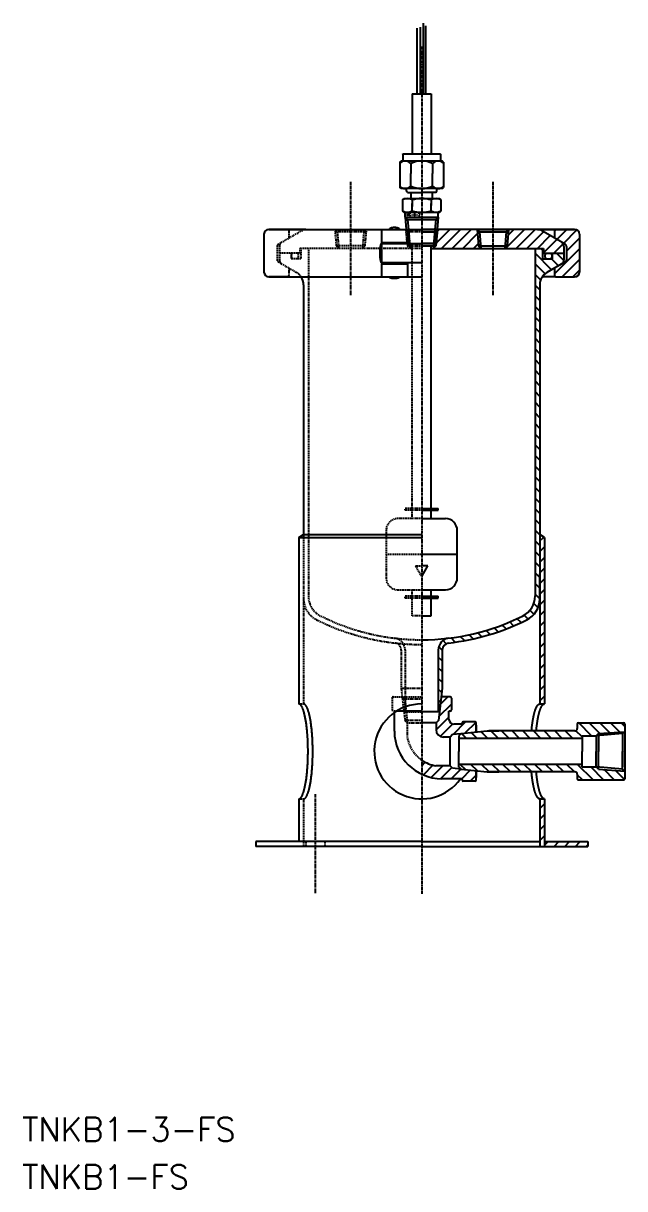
# Model space of a CAD drawing. Extents: x 249 to 507, y 18 to 771.
# Drawn here: x 248.5 to 502.1, y 18.2 to 509.4 of the extents above; entities that cross this region are included whole.
import ezdxf

# ---------------------------------------------------------------- set-up
doc = ezdxf.new("R2010")
doc.units = 0
doc.linetypes.add('CENTER', pattern=[2, 1.25, -0.25, 0.25, -0.25])
doc.linetypes.add('DASHED', pattern=[0.75, 0.5, -0.25])
doc.layers.get('0').update_dxf_attribs({"linetype": 'CONTINUOUS'})
doc.layers.add('CENTER', color=1, linetype='CENTER')
doc.styles.get("Standard").update_dxf_attribs({"font": 'txt.shx', "bigfont": 'bigfont.shx'})

# ---------------------------------------------------------------- blocks, each defined once
blk = doc.blocks.new('*X4')
at = {"color": 0, "linetype": 'CONTINUOUS'}
for p, q in [((484.11, 208.61), (481.48, 211.24)), ((488.16, 209.05), (482.7, 214.52)), ((491.65, 210.06), (487.19, 214.52)), ((495.83, 210.36), (491.68, 214.52)), ((500.02, 210.66), (496.17, 214.52)), ((502.11, 213.07), (500.66, 214.52)), ((435.36, 207.97), (433.29, 210.04)), ((439.85, 207.97), (437.36, 210.46)), ((444.34, 207.97), (441.42, 210.89)), ((448.83, 207.97), (445.63, 211.17)), ((453.32, 207.97), (450.12, 211.17)), ((457.81, 207.97), (454.61, 211.17)), ((462.31, 207.97), (459.11, 211.17)), ((466.8, 207.97), (463.6, 211.17)), ((471.29, 207.97), (468.09, 211.17)), ((475.78, 207.97), (472.58, 211.17)), ((480.27, 207.97), (477.07, 211.17)), ((435.05, 194.81), (432.79, 197.07)), ((440.06, 194.29), (437.28, 197.07)), ((444.97, 193.87), (441.77, 197.07)), ((449.46, 193.87), (446.26, 197.07)), ((453.95, 193.87), (450.75, 197.07)), ((458.44, 193.87), (455.24, 197.07)), ((462.93, 193.87), (459.73, 197.07)), ((467.42, 193.87), (464.22, 197.07)), ((471.91, 193.87), (468.71, 197.07)), ((476.41, 193.87), (473.21, 197.07)), ((480.9, 193.87), (477.7, 197.07)), ((488.74, 190.52), (482.19, 197.07)), ((484.25, 190.52), (482.11, 192.65)), ((493.23, 190.52), (487.76, 195.98)), ((497.72, 190.52), (493.38, 194.85)), ((502.01, 190.72), (498.22, 194.5))]:
    blk.add_line(p, q, dxfattribs=at)
blk = doc.blocks.new('*X5')
at = {"color": 0, "linetype": 'CONTINUOUS'}
for p, q in [((466.3, 291.2), (467.95, 292.84)), ((466.3, 286.71), (468.3, 288.71)), ((466.3, 282.22), (468.3, 284.22)), ((466.3, 277.73), (468.3, 279.73)), ((466.3, 273.24), (468.3, 275.24)), ((466.3, 268.75), (468.3, 270.75)), ((466.3, 264.26), (468.3, 266.26)), ((466.3, 259.77), (468.3, 261.77)), ((466.3, 255.28), (468.3, 257.28)), ((466.3, 250.79), (468.3, 252.79)), ((466.3, 246.29), (468.3, 248.29)), ((466.3, 241.8), (468.3, 243.8)), ((466.3, 237.31), (468.3, 239.31)), ((466.3, 232.82), (468.3, 234.82)), ((466.3, 228.33), (468.3, 230.33)), ((423.73, 217.2), (429, 222.47)), ((424.35, 222.3), (427.66, 225.62)), ((466.3, 223.84), (468.3, 225.84)), ((422.58, 211.55), (428, 216.98)), ((424.43, 208.92), (429.66, 214.15)), ((429.72, 209.71), (435.12, 215.12)), ((434.79, 210.29), (439.41, 214.91)), ((416.5, 196.49), (418.06, 198.06)), ((417.2, 192.7), (421.3, 196.8)), ((420.59, 191.61), (425.53, 196.54)), ((424.6, 191.12), (429.26, 195.78)), ((429.08, 191.12), (433.09, 195.13)), ((433.5, 191.04), (437.15, 194.69)), ((437.06, 190.12), (439.5, 192.55))]:
    blk.add_line(p, q, dxfattribs=at)
blk = doc.blocks.new('*X6')
at = {"color": 0, "linetype": 'CONTINUOUS'}
for p, q in [((468.3, 162.95), (469.87, 164.52)), ((472.36, 162.52), (474.36, 164.52)), ((476.85, 162.52), (478.85, 164.52)), ((481.34, 162.52), (483.34, 164.52)), ((485.83, 162.52), (486.5, 163.19))]:
    blk.add_line(p, q, dxfattribs=at)
blk = doc.blocks.new('*X7')
at = {"color": 0, "linetype": 'CONTINUOUS'}
for p, q in [((466.3, 178.45), (468.3, 180.45)), ((466.3, 173.96), (468.3, 175.96)), ((466.3, 169.47), (468.3, 171.47)), ((466.3, 164.98), (468.3, 166.98))]:
    blk.add_line(p, q, dxfattribs=at)
blk = doc.blocks.new('*X8')
at = {"color": 0, "linetype": 'CONTINUOUS'}
for p, q in [((467.5, 413.81), (466.79, 414.52)), ((471.3, 405.52), (464.3, 412.52)), ((468.51, 403.82), (464.3, 408.03)), ((474.15, 407.16), (471.19, 410.12)), ((476.47, 409.33), (473.28, 412.52)), ((466.65, 401.19), (464.3, 403.54)), ((466.3, 397.05), (464.3, 399.05)), ((466.3, 392.56), (464.3, 394.56)), ((466.3, 388.07), (464.3, 390.07)), ((466.3, 383.58), (464.3, 385.58)), ((466.3, 379.09), (464.3, 381.09)), ((466.3, 374.6), (464.3, 376.6)), ((466.3, 370.11), (464.3, 372.11)), ((466.3, 365.62), (464.3, 367.62)), ((466.3, 361.13), (464.3, 363.13)), ((466.3, 356.63), (464.3, 358.63)), ((466.3, 352.14), (464.3, 354.14)), ((466.3, 347.65), (464.3, 349.65)), ((466.3, 343.16), (464.3, 345.16)), ((466.3, 338.67), (464.3, 340.67)), ((466.3, 334.18), (464.3, 336.18)), ((466.3, 329.69), (464.3, 331.69)), ((466.3, 325.2), (464.3, 327.2)), ((466.3, 320.71), (464.3, 322.71)), ((466.3, 316.22), (464.3, 318.22)), ((466.3, 311.73), (464.3, 313.73)), ((466.3, 307.24), (464.3, 309.24)), ((466.3, 302.75), (464.3, 304.75)), ((466.3, 298.26), (464.3, 300.26)), ((466.3, 293.77), (464.3, 295.77)), ((466.3, 289.28), (464.3, 291.28)), ((466.3, 284.79), (464.3, 286.79)), ((466.3, 280.3), (464.3, 282.3)), ((466.3, 275.81), (464.3, 277.81)), ((466.3, 271.32), (464.3, 273.32)), ((466.3, 266.83), (464.3, 268.83)), ((463.85, 260.3), (462.14, 262.01)), ((465.57, 263.08), (463.76, 264.88)), ((452.07, 254.12), (450.42, 255.78)), ((455.27, 255.41), (453.62, 257.06)), ((458.38, 256.79), (456.74, 258.44)), ((461.39, 258.27), (459.74, 259.93)), ((434.54, 249.2), (432.79, 250.96)), ((438.27, 249.97), (436.55, 251.68)), ((441.88, 250.85), (440.18, 252.54)), ((445.38, 251.84), (443.7, 253.51)), ((448.77, 252.93), (447.11, 254.59)), ((425.15, 245.12), (423.68, 246.59)), ((426.84, 247.92), (425.49, 249.27)), ((430.68, 248.57), (428.89, 250.36)), ((425.15, 240.63), (423.5, 242.28)), ((425.15, 236.14), (423.5, 237.79)), ((425.15, 231.65), (423.5, 233.3)), ((424.94, 227.37), (423.5, 228.81)), ((424.48, 223.34), (423.5, 224.32)), ((424.02, 219.31), (423.5, 219.83))]:
    blk.add_line(p, q, dxfattribs=at)
blk = doc.blocks.new('*X9')
at = {"color": 0, "linetype": 'CONTINUOUS'}
for p, q in [((422.61, 416.76), (428.37, 422.52)), ((423.05, 421.68), (423.88, 422.52)), ((424.86, 414.52), (432.86, 422.52)), ((429.35, 414.52), (437.35, 422.52)), ((451.8, 414.52), (459.8, 422.52)), ((452.91, 420.12), (455.31, 422.52)), ((456.29, 414.52), (464.29, 422.52)), ((472.5, 421.74), (473.27, 422.52)), ((473.5, 418.25), (477.76, 422.52)), ((433.84, 414.52), (440.04, 420.71)), ((460.78, 414.52), (467.8, 421.54)), ((465.27, 414.52), (470.65, 419.89)), ((467.85, 412.6), (473.5, 418.25)), ((476.34, 416.61), (481.99, 422.25)), ((477.5, 413.27), (483, 418.77)), ((438.33, 414.52), (440.41, 416.59)), ((472.25, 412.52), (476.18, 416.44)), ((472.5, 403.78), (483, 414.28)), ((475.72, 402.52), (483, 409.79)), ((480.21, 402.52), (483, 405.3))]:
    blk.add_line(p, q, dxfattribs=at)
blk = doc.blocks.new('*U10')
at = {"color": 7, "linetype": 'CONTINUOUS'}
blk.add_text('MC-8-2', height=1, dxfattribs=at).set_placement((410.08, 428.27))

msp = doc.modelspace()

# ---------------------------------------------------------------- linework, layer by layer
at = {"color": 7, "linetype": 'CONTINUOUS'}
for p, q in [((414.56, 479.64), (414.56, 507.28)), ((416.01, 479.64), (416.01, 507.69)), ((417.25, 479.64), (417.25, 509.35)), ((418.29, 479.64), (418.29, 508.32)), ((412.5, 479.64), (420.5, 479.64)), ((412.5, 479.64), (412.5, 454.32)), ((420.5, 479.64), (420.5, 454.32)), ((408.5, 454.22), (408.6, 454.32)), ((408.5, 454.22), (408.5, 451.32)), ((408.6, 454.32), (424.4, 454.32)), ((424.5, 454.22), (424.4, 454.32)), ((424.5, 454.22), (424.5, 451.32)), ((407.26, 450.82), (407.76, 451.32)), ((407.26, 450.82), (407.26, 440.21)), ((425.24, 451.32), (407.76, 451.32)), ((411.88, 450.31), (411.88, 446.07)), ((411.88, 450.31), (411.88, 446.07)), ((421.12, 450.31), (421.12, 446.07)), ((425.74, 450.82), (425.24, 451.32)), ((425.74, 450.82), (425.74, 440.21)), ((411.88, 440.72), (411.88, 446.07)), ((421.12, 440.72), (421.12, 446.07)), ((407.76, 439.71), (407.26, 440.21)), ((425.24, 439.71), (407.76, 439.71)), ((410.07, 438.59), (410.07, 439.71)), ((410.57, 438.09), (410.07, 438.59)), ((410.57, 438.09), (416.5, 438.09)), ((412, 435.52), (412, 438.19)), ((422.43, 438.09), (416.5, 438.09)), ((421, 435.52), (421, 438.19)), ((422.43, 438.09), (422.93, 438.59)), ((422.93, 438.59), (422.93, 439.71)), ((425.24, 439.71), (425.74, 440.21)), ((408.42, 435.02), (408.92, 435.52)), ((408.42, 435.02), (408.42, 430.22)), ((408.92, 435.52), (424.08, 435.52)), ((410.5, 435.52), (422.5, 435.52)), ((412.46, 434.89), (412.46, 432.52)), ((412.46, 434.89), (412.46, 432.21)), ((412.46, 430.34), (412.46, 433.4)), ((420.54, 434.89), (420.54, 432.52)), ((420.54, 434.89), (420.54, 432.52)), ((420.54, 430.34), (420.54, 433.4)), ((424.08, 435.52), (424.58, 435.02)), ((424.58, 435.02), (424.58, 430.22)), ((408.42, 430.22), (408.92, 429.72)), ((408.92, 429.72), (424.08, 429.72)), ((408.92, 429.72), (424.08, 429.72)), ((409.5, 427.72), (409.5, 429.72)), ((409.5, 427.72), (423.5, 427.72)), ((409.5, 427.72), (410.58, 426.72)), ((409.5, 427.72), (409.93, 422.52)), ((410.5, 429.72), (422.5, 429.72)), ((411, 429.72), (422, 429.72)), ((423.5, 427.72), (422.42, 426.72)), ((423.5, 427.72), (423.07, 422.52)), ((423.5, 427.72), (423.5, 429.72)), ((424.08, 429.72), (424.58, 430.22)), ((360, 422.52), (352, 422.52)), ((352, 422.52), (416.5, 422.52)), ((367.7, 422.52), (360, 422.52)), ((399.5, 422.52), (399.5, 417.02)), ((409.93, 422.52), (423.07, 422.52)), ((410.5, 422.52), (410.5, 417.02)), ((410.58, 426.72), (422.42, 426.72)), ((410.58, 426.72), (410.93, 422.52)), ((481, 422.52), (416.5, 422.52)), ((422.07, 422.52), (421.5, 415.52)), ((422.42, 426.72), (422.07, 422.52)), ((423.12, 422.52), (422.13, 421.52)), ((423.12, 422.52), (422.5, 415.52)), ((422.58, 416.52), (423.07, 422.52)), ((453.13, 422.52), (439.84, 422.52)), ((439.88, 422.52), (453.13, 422.52)), ((439.88, 422.52), (440.88, 421.52)), ((439.88, 422.52), (440.5, 415.52)), ((439.91, 422.52), (453.06, 422.52)), ((439.93, 422.52), (453.07, 422.52)), ((453.13, 422.52), (452.13, 421.52)), ((453.13, 422.52), (452.5, 415.52)), ((465.3, 422.52), (473, 422.52)), ((473, 422.52), (481, 422.52)), ((350, 420.52), (350, 404.52)), ((416.5, 421.52), (423.04, 421.52)), ((422.13, 421.52), (421.5, 414.52)), ((439.96, 421.52), (453.04, 421.52)), ((440.88, 421.52), (441.5, 414.52)), ((452.13, 421.52), (451.5, 414.52)), ((477, 416.23), (466.8, 422.11)), ((472.5, 422.02), (472.5, 418.83)), ((483, 420.52), (483, 404.52)), ((399.5, 417.02), (410.5, 417.02)), ((399.5, 416.52), (416.5, 416.52)), ((399.5, 416.52), (399.5, 408.52)), ((402.86, 417.02), (402.86, 416.52)), ((407.14, 417.02), (407.14, 416.52)), ((422.58, 416.52), (416.5, 416.52)), ((416.5, 415.52), (422.5, 415.52)), ((421.5, 415.52), (416.5, 415.52)), ((421.5, 415.52), (416.5, 415.52)), ((420.5, 300.64), (420.5, 415.52)), ((420.5, 414.52), (467.85, 414.52)), ((422.58, 416.52), (421.5, 415.52)), ((422.5, 415.52), (421.5, 414.52)), ((440.5, 415.52), (452.5, 415.52)), ((440.5, 415.52), (441.5, 414.52)), ((452.5, 415.52), (451.5, 414.52)), ((464.3, 414.52), (464.3, 389.52)), ((464.3, 414.52), (464.3, 389.52)), ((467.5, 414.52), (467.5, 410.12)), ((467.85, 414.52), (467.85, 412.52)), ((476.5, 415.36), (476.5, 409.67)), ((477.5, 415.36), (477.5, 409.67)), ((399.5, 408.52), (416.5, 408.52)), ((399.5, 408.02), (410.5, 408.02)), ((399.5, 408.02), (399.5, 402.52)), ((402.86, 408.52), (402.86, 408.02)), ((407.14, 408.52), (407.14, 408.02)), ((410.5, 408.02), (410.5, 402.52)), ((467.5, 412.52), (476.5, 412.52)), ((467.5, 410.12), (471.5, 410.12)), ((477, 408.81), (469.3, 404.36)), ((471.5, 412.52), (471.5, 410.12)), ((472.5, 406.21), (472.5, 403.02)), ((360, 402.52), (352, 402.52)), ((352, 402.52), (416.5, 402.52)), ((360, 402.52), (366.23, 402.52)), ((366.7, 399.16), (366.7, 389.52)), ((366.7, 399.16), (366.7, 389.52)), ((466.3, 399.16), (466.3, 389.52)), ((466.3, 399.16), (466.3, 389.52)), ((473, 402.52), (467.33, 402.52)), ((473, 402.52), (481, 402.52)), ((366.7, 389.52), (366.7, 293.81)), ((464.3, 389.52), (464.3, 267.95)), ((466.3, 389.52), (466.3, 266.72)), ((416.5, 304.94), (423.5, 304.94)), ((423.5, 304.14), (423.5, 304.94)), ((416.5, 304.14), (423.5, 304.14)), ((416.5, 300.64), (426.5, 300.64)), ((431.5, 275.64), (431.5, 295.64)), ((364.7, 292.62), (366.7, 293.91)), ((364.7, 292.62), (416.5, 292.62)), ((364.7, 292.62), (364.7, 222.62)), ((366.7, 293.91), (416.5, 293.91)), ((468.3, 292.62), (466.3, 293.91)), ((468.3, 292.62), (468.3, 222.62)), ((416.5, 285.64), (431.5, 285.64)), ((464.3, 285.21), (464.3, 268.05)), ((466.3, 285.21), (466.3, 266.82)), ((416.5, 276.27), (419.1, 280.77)), ((419.1, 280.77), (416.5, 280.77)), ((464.3, 275.05), (464.3, 268.05)), ((466.3, 266.82), (466.3, 277.33)), ((466.3, 266.82), (466.3, 277.33)), ((466.3, 266.82), (466.3, 277.33)), ((416.5, 270.64), (426.5, 270.64)), ((420.5, 259.64), (420.5, 270.64)), ((416.5, 267.94), (423.5, 267.94)), ((416.5, 267.14), (423.5, 267.14)), ((423.5, 267.14), (423.5, 267.94)), ((466.3, 266.82), (466.3, 222.62)), ((416.5, 259.64), (420.5, 259.64)), ((423.5, 245.28), (423.5, 219.17)), ((425.15, 245.22), (425.15, 229.17)), ((425.15, 229.17), (424, 219.17)), ((428.5, 225.52), (424.73, 225.52)), ((429, 225.02), (429, 220.02)), ((466.3, 222.52), (468.3, 222.52)), ((405, 211.02), (405, 218.88)), ((416.5, 219.52), (405.97, 219.52)), ((424, 219.17), (416.5, 219.17)), ((423.94, 219.17), (423.57, 215.52)), ((428, 216.02), (428, 219.52)), ((428.5, 219.52), (428, 219.52)), ((422.57, 214.52), (416.5, 214.52)), ((423.57, 215.52), (422.57, 214.52)), ((422.57, 214.52), (422.57, 211.59)), ((433.5, 214.02), (430, 214.02)), ((433.5, 214.02), (433.5, 214.52)), ((439, 215.02), (434, 215.02)), ((439.5, 210.69), (439.5, 214.52)), ((439.5, 213.52), (439.5, 210.69)), ((482.11, 214.02), (482.11, 212.17)), ((482.61, 214.52), (501.61, 214.52)), ((502.11, 214.02), (502.11, 191.02)), ((428.5, 208.59), (425.57, 208.59)), ((429.5, 209.59), (428.5, 208.59)), ((428.5, 196.44), (428.5, 208.59)), ((433.02, 209.94), (429.5, 209.59)), ((433.1, 210.02), (432.11, 209.05)), ((432.11, 209.05), (432.11, 202.52)), ((449.05, 207.97), (432.11, 207.97)), ((433.1, 210.02), (444.11, 211.17)), ((444.11, 211.17), (449.05, 211.17)), ((481.11, 211.17), (444.82, 211.17)), ((484.11, 207.97), (444.82, 207.97)), ((484.11, 209.05), (490.11, 209.05)), ((484.11, 209.05), (484.11, 202.52)), ((501.23, 210.02), (490.11, 209.05)), ((491.1, 210.02), (490.11, 209.05)), ((490.11, 209.05), (490.11, 202.52)), ((491.1, 210.02), (502.11, 210.82)), ((491.1, 210.02), (491.1, 202.52)), ((502.11, 210.82), (501.23, 210.02)), ((501.23, 210.02), (501.23, 202.52)), ((432.11, 195.98), (432.11, 202.52)), ((484.11, 195.98), (484.11, 202.52)), ((490.11, 195.98), (490.11, 202.52)), ((491.1, 195.02), (491.1, 202.52)), ((501.23, 195.02), (501.23, 202.52)), ((502.11, 195.98), (502.11, 202.52)), ((428.5, 196.44), (422.5, 196.44)), ((429.5, 195.44), (428.5, 196.44)), ((449.05, 197.07), (432.11, 197.07)), ((484.11, 197.07), (444.82, 197.07)), ((433.02, 195.09), (429.5, 195.44)), ((433.1, 195.02), (432.11, 195.98)), ((433.1, 195.02), (444.11, 193.87)), ((439.5, 194.35), (439.5, 191.52)), ((439.5, 190.52), (439.5, 194.35)), ((444.11, 193.87), (449.05, 193.87)), ((481.11, 193.87), (444.82, 193.87)), ((482.11, 192.87), (482.11, 191.02)), ((484.11, 195.98), (490.11, 195.98)), ((501.23, 195.02), (490.11, 195.98)), ((491.1, 195.02), (490.11, 195.98)), ((491.1, 195.02), (502.11, 194.22)), ((502.11, 194.22), (501.23, 195.02)), ((433.5, 191.02), (425, 191.02)), ((433.5, 190.52), (433.5, 191.02)), ((439, 190.02), (434, 190.02)), ((482.61, 190.52), (501.61, 190.52)), ((364.7, 182.52), (364.7, 164.52)), ((466.3, 182.52), (466.3, 162.52)), ((466.3, 182.52), (468.3, 182.52)), ((468.3, 182.52), (468.3, 162.52)), ((346.5, 164.52), (346.5, 162.52)), ((416.5, 164.52), (346.5, 164.52)), ((416.5, 162.52), (346.5, 162.52)), ((416.5, 164.52), (466.3, 164.52)), ((416.5, 162.52), (486.5, 162.52)), ((468.3, 164.52), (486.5, 164.52)), ((486.5, 164.52), (486.5, 162.52))]:
    msp.add_line(p, q, dxfattribs=at)
at = {"color": 3, "linetype": 'DASHED'}
for p, q in [((379.88, 422.52), (380.88, 421.52)), ((379.88, 422.52), (380.5, 415.52)), ((393.13, 422.52), (392.13, 421.52)), ((393.13, 422.52), (392.5, 415.52)), ((409.88, 422.52), (410.88, 421.52)), ((409.88, 422.52), (410.5, 415.52)), ((410.42, 416.52), (409.93, 422.52)), ((410.93, 422.52), (411.5, 415.52)), ((356, 416.23), (366.2, 422.11)), ((360.5, 422.02), (360.5, 418.83)), ((393.04, 421.52), (379.96, 421.52)), ((380.88, 421.52), (381.5, 414.52)), ((392.13, 421.52), (391.5, 414.52)), ((416.5, 421.52), (409.96, 421.52)), ((410.88, 421.52), (411.5, 414.52)), ((355.5, 415.36), (355.5, 409.67)), ((356.5, 415.36), (356.5, 409.67)), ((365.15, 414.52), (365.15, 412.52)), ((416.5, 414.52), (365.15, 414.52)), ((365.5, 414.52), (365.5, 410.12)), ((368.7, 414.52), (368.7, 267.95)), ((392.5, 415.52), (380.5, 415.52)), ((380.5, 415.52), (381.5, 414.52)), ((392.5, 415.52), (391.5, 414.52)), ((410.42, 416.52), (411.5, 415.52)), ((410.42, 416.52), (416.5, 416.52)), ((416.5, 415.52), (410.5, 415.52)), ((410.5, 415.52), (411.5, 414.52)), ((411.5, 415.52), (416.5, 415.52)), ((411.5, 415.52), (416.5, 415.52)), ((412.5, 300.64), (412.5, 415.52)), ((356, 408.81), (363.7, 404.36)), ((365.5, 412.52), (356.5, 412.52)), ((361.5, 412.52), (361.5, 410.12)), ((365.5, 410.12), (361.5, 410.12)), ((360.5, 406.21), (360.5, 403.02)), ((409.5, 304.14), (409.5, 304.94)), ((416.5, 304.94), (409.5, 304.94)), ((416.5, 300.64), (406.5, 300.64)), ((416.5, 304.14), (409.5, 304.14)), ((401.5, 295.64), (401.5, 275.64)), ((366.7, 293.91), (366.7, 222.62)), ((401.5, 285.64), (416.5, 285.64)), ((413.9, 280.77), (416.5, 280.77)), ((413.9, 280.77), (416.5, 276.27)), ((406.5, 270.64), (416.5, 270.64)), ((412.5, 259.64), (412.5, 270.64)), ((416.5, 267.94), (409.5, 267.94)), ((409.5, 267.14), (409.5, 267.94)), ((416.5, 267.14), (409.5, 267.14)), ((416.5, 259.64), (412.5, 259.64)), ((407.85, 245.22), (407.85, 229.17)), ((409.5, 245.28), (409.5, 225.52)), ((407.85, 229.17), (408.27, 225.52)), ((407.85, 229.17), (416.5, 229.17)), ((364.7, 222.52), (366.7, 222.52)), ((404, 225.02), (404, 220.02)), ((404.5, 225.52), (416.5, 225.52)), ((408.27, 225.52), (409, 219.17)), ((408.43, 225.52), (409.43, 215.52)), ((408.43, 225.52), (409.43, 224.52)), ((409.43, 224.52), (410.43, 214.52)), ((416.5, 224.52), (409.43, 224.52)), ((409.5, 225.52), (409.5, 219.17)), ((405.97, 219.52), (404.5, 219.52)), ((405, 218.88), (405, 219.52)), ((409, 219.17), (416.5, 219.17)), ((416.5, 215.52), (409.43, 215.52)), ((409.43, 215.52), (410.43, 214.52)), ((410.43, 214.52), (416.5, 214.52)), ((410.43, 214.52), (410.43, 208.52)), ((364.7, 182.52), (366.7, 182.52)), ((366.7, 182.52), (366.7, 162.52)), ((367.6, 164.52), (367.6, 162.52)), ((375.6, 164.52), (375.6, 162.52))]:
    msp.add_line(p, q, dxfattribs=at)
at = {"color": 7, "linetype": 'CONTINUOUS'}
for points in [[(407.14, 422.52, 0), (407.14, 422.54, 0), (407.14, 422.55, 0), (407.13, 422.57, 0), (407.13, 422.59, 0), (407.12, 422.61, 0), (407.12, 422.63, 0), (407.11, 422.64, 0), (407.1, 422.66, 0), (407.09, 422.68, 0), (407.07, 422.7, 0), (407.06, 422.72, 0), (407.05, 422.73, 0), (407.03, 422.75, 0), (407.01, 422.77, 0), (407, 422.79, 0), (406.98, 422.8, 0), (406.95, 422.82, 0), (406.93, 422.84, 0), (406.91, 422.85, 0), (406.89, 422.87, 0), (406.86, 422.88, 0), (406.83, 422.9, 0), (406.81, 422.92, 0), (406.78, 422.93, 0), (406.75, 422.95, 0), (406.72, 422.96, 0), (406.69, 422.98, 0), (406.65, 422.99, 0), (406.62, 423, 0), (406.58, 423.02, 0), (406.55, 423.03, 0), (406.51, 423.05, 0), (406.48, 423.06, 0), (406.44, 423.07, 0), (406.4, 423.08, 0), (406.36, 423.09, 0), (406.32, 423.11, 0), (406.27, 423.12, 0), (406.23, 423.13, 0), (406.19, 423.14, 0), (406.14, 423.15, 0), (406.1, 423.16, 0), (406.06, 423.17, 0), (406.01, 423.17, 0), (405.96, 423.18, 0), (405.92, 423.19, 0), (405.87, 423.2, 0), (405.82, 423.21, 0), (405.77, 423.21, 0), (405.72, 423.22, 0), (405.67, 423.23, 0), (405.62, 423.23, 0), (405.57, 423.24, 0), (405.52, 423.24, 0), (405.47, 423.25, 0), (405.42, 423.25, 0), (405.37, 423.25, 0), (405.31, 423.25, 0), (405.26, 423.26, 0), (405.21, 423.26, 0), (405.16, 423.26, 0), (405.11, 423.26, 0), (405.05, 423.26, 0), (405, 423.26, 0), (404.95, 423.26, 0), (404.9, 423.26, 0), (404.84, 423.26, 0), (404.79, 423.26, 0), (404.74, 423.26, 0), (404.69, 423.25, 0), (404.63, 423.25, 0), (404.58, 423.25, 0), (404.53, 423.25, 0), (404.48, 423.24, 0), (404.43, 423.24, 0), (404.38, 423.23, 0), (404.33, 423.23, 0), (404.28, 423.22, 0), (404.23, 423.21, 0), (404.18, 423.21, 0), (404.13, 423.2, 0), (404.09, 423.19, 0), (404.04, 423.18, 0), (403.99, 423.17, 0), (403.95, 423.17, 0), (403.9, 423.16, 0), (403.86, 423.15, 0), (403.81, 423.14, 0), (403.77, 423.13, 0), (403.73, 423.12, 0), (403.69, 423.11, 0), (403.64, 423.09, 0), (403.61, 423.08, 0), (403.56, 423.07, 0), (403.53, 423.06, 0), (403.49, 423.05, 0), (403.45, 423.03, 0), (403.42, 423.02, 0), (403.38, 423, 0), (403.35, 422.99, 0), (403.32, 422.98, 0), (403.28, 422.96, 0), (403.25, 422.95, 0), (403.22, 422.93, 0), (403.19, 422.92, 0), (403.17, 422.9, 0), (403.14, 422.88, 0), (403.12, 422.87, 0), (403.09, 422.85, 0), (403.07, 422.84, 0), (403.05, 422.82, 0), (403.03, 422.8, 0), (403.01, 422.79, 0), (402.99, 422.77, 0), (402.97, 422.75, 0), (402.95, 422.73, 0), (402.94, 422.72, 0), (402.93, 422.7, 0), (402.92, 422.68, 0), (402.9, 422.66, 0), (402.89, 422.64, 0), (402.89, 422.63, 0), (402.88, 422.61, 0), (402.87, 422.59, 0), (402.87, 422.57, 0), (402.87, 422.55, 0), (402.86, 422.54, 0), (402.86, 422.52, 0)], [(399.5, 416.52, 0), (399.48, 416.51, 0), (399.47, 416.51, 0), (399.45, 416.51, 0), (399.43, 416.5, 0), (399.42, 416.49, 0), (399.4, 416.47, 0), (399.38, 416.46, 0), (399.36, 416.44, 0), (399.35, 416.42, 0), (399.33, 416.4, 0), (399.31, 416.37, 0), (399.3, 416.34, 0), (399.28, 416.31, 0), (399.26, 416.28, 0), (399.25, 416.25, 0), (399.23, 416.21, 0), (399.22, 416.17, 0), (399.2, 416.13, 0), (399.19, 416.09, 0), (399.17, 416.04, 0), (399.16, 416, 0), (399.14, 415.95, 0), (399.13, 415.9, 0), (399.11, 415.84, 0), (399.1, 415.79, 0), (399.08, 415.73, 0), (399.07, 415.67, 0), (399.06, 415.61, 0), (399.04, 415.55, 0), (399.03, 415.48, 0), (399.02, 415.41, 0), (399, 415.35, 0), (398.99, 415.27, 0), (398.98, 415.2, 0), (398.97, 415.13, 0), (398.96, 415.05, 0), (398.95, 414.98, 0), (398.94, 414.9, 0), (398.93, 414.82, 0), (398.92, 414.74, 0), (398.91, 414.66, 0), (398.9, 414.57, 0), (398.89, 414.49, 0), (398.88, 414.4, 0), (398.88, 414.31, 0), (398.87, 414.23, 0), (398.86, 414.14, 0), (398.85, 414.05, 0), (398.85, 413.96, 0), (398.84, 413.86, 0), (398.84, 413.77, 0), (398.83, 413.68, 0), (398.83, 413.58, 0), (398.82, 413.49, 0), (398.82, 413.39, 0), (398.81, 413.3, 0), (398.81, 413.2, 0), (398.81, 413.1, 0), (398.81, 413.01, 0), (398.8, 412.91, 0), (398.8, 412.81, 0), (398.8, 412.71, 0), (398.8, 412.61, 0), (398.8, 412.52, 0), (398.8, 412.42, 0), (398.8, 412.32, 0), (398.8, 412.22, 0), (398.8, 412.12, 0), (398.81, 412.03, 0), (398.81, 411.93, 0), (398.81, 411.83, 0), (398.81, 411.74, 0), (398.82, 411.64, 0), (398.82, 411.55, 0), (398.83, 411.45, 0), (398.83, 411.36, 0), (398.84, 411.26, 0), (398.84, 411.17, 0), (398.85, 411.08, 0), (398.85, 410.99, 0), (398.86, 410.9, 0), (398.87, 410.81, 0), (398.88, 410.72, 0), (398.88, 410.63, 0), (398.89, 410.55, 0), (398.9, 410.46, 0), (398.91, 410.38, 0), (398.92, 410.29, 0), (398.93, 410.21, 0), (398.94, 410.13, 0), (398.95, 410.06, 0), (398.96, 409.98, 0), (398.97, 409.9, 0), (398.98, 409.83, 0), (398.99, 409.76, 0), (399, 409.69, 0), (399.02, 409.62, 0), (399.03, 409.55, 0), (399.04, 409.49, 0), (399.06, 409.42, 0), (399.07, 409.36, 0), (399.08, 409.3, 0), (399.1, 409.25, 0), (399.11, 409.19, 0), (399.13, 409.14, 0), (399.14, 409.09, 0), (399.16, 409.04, 0), (399.17, 408.99, 0), (399.19, 408.94, 0), (399.2, 408.9, 0), (399.22, 408.86, 0), (399.23, 408.82, 0), (399.25, 408.79, 0), (399.26, 408.75, 0), (399.28, 408.72, 0), (399.3, 408.69, 0), (399.31, 408.66, 0), (399.33, 408.64, 0), (399.35, 408.61, 0), (399.36, 408.59, 0), (399.38, 408.57, 0), (399.4, 408.56, 0), (399.42, 408.55, 0), (399.43, 408.54, 0), (399.45, 408.53, 0), (399.47, 408.52, 0), (399.48, 408.52, 0), (399.5, 408.52, 0)], [(407.14, 402.52, 0), (407.14, 402.5, 0), (407.14, 402.48, 0), (407.13, 402.46, 0), (407.13, 402.44, 0), (407.12, 402.43, 0), (407.12, 402.41, 0), (407.11, 402.39, 0), (407.1, 402.37, 0), (407.09, 402.35, 0), (407.07, 402.33, 0), (407.06, 402.32, 0), (407.05, 402.3, 0), (407.03, 402.28, 0), (407.01, 402.26, 0), (407, 402.25, 0), (406.98, 402.23, 0), (406.95, 402.21, 0), (406.93, 402.2, 0), (406.91, 402.18, 0), (406.89, 402.16, 0), (406.86, 402.15, 0), (406.83, 402.13, 0), (406.81, 402.12, 0), (406.78, 402.1, 0), (406.75, 402.09, 0), (406.72, 402.07, 0), (406.69, 402.06, 0), (406.65, 402.04, 0), (406.62, 402.03, 0), (406.58, 402.01, 0), (406.55, 402, 0), (406.51, 401.99, 0), (406.48, 401.98, 0), (406.44, 401.96, 0), (406.4, 401.95, 0), (406.36, 401.94, 0), (406.32, 401.93, 0), (406.27, 401.92, 0), (406.23, 401.91, 0), (406.19, 401.9, 0), (406.14, 401.89, 0), (406.1, 401.88, 0), (406.06, 401.87, 0), (406.01, 401.86, 0), (405.96, 401.85, 0), (405.92, 401.84, 0), (405.87, 401.83, 0), (405.82, 401.83, 0), (405.77, 401.82, 0), (405.72, 401.81, 0), (405.67, 401.81, 0), (405.62, 401.8, 0), (405.57, 401.8, 0), (405.52, 401.79, 0), (405.47, 401.79, 0), (405.42, 401.78, 0), (405.37, 401.78, 0), (405.31, 401.78, 0), (405.26, 401.77, 0), (405.21, 401.77, 0), (405.16, 401.77, 0), (405.11, 401.77, 0), (405.05, 401.77, 0), (405, 401.77, 0), (404.95, 401.77, 0), (404.9, 401.77, 0), (404.84, 401.77, 0), (404.79, 401.77, 0), (404.74, 401.77, 0), (404.69, 401.78, 0), (404.63, 401.78, 0), (404.58, 401.78, 0), (404.53, 401.79, 0), (404.48, 401.79, 0), (404.43, 401.8, 0), (404.38, 401.8, 0), (404.33, 401.81, 0), (404.28, 401.81, 0), (404.23, 401.82, 0), (404.18, 401.83, 0), (404.13, 401.83, 0), (404.09, 401.84, 0), (404.04, 401.85, 0), (403.99, 401.86, 0), (403.95, 401.87, 0), (403.9, 401.88, 0), (403.86, 401.89, 0), (403.81, 401.9, 0), (403.77, 401.91, 0), (403.73, 401.92, 0), (403.69, 401.93, 0), (403.64, 401.94, 0), (403.61, 401.95, 0), (403.56, 401.96, 0), (403.53, 401.98, 0), (403.49, 401.99, 0), (403.45, 402, 0), (403.42, 402.01, 0), (403.38, 402.03, 0), (403.35, 402.04, 0), (403.32, 402.06, 0), (403.28, 402.07, 0), (403.25, 402.09, 0), (403.22, 402.1, 0), (403.19, 402.12, 0), (403.17, 402.13, 0), (403.14, 402.15, 0), (403.12, 402.16, 0), (403.09, 402.18, 0), (403.07, 402.2, 0), (403.05, 402.21, 0), (403.03, 402.23, 0), (403.01, 402.25, 0), (402.99, 402.26, 0), (402.97, 402.28, 0), (402.95, 402.3, 0), (402.94, 402.32, 0), (402.93, 402.33, 0), (402.92, 402.35, 0), (402.9, 402.37, 0), (402.89, 402.39, 0), (402.89, 402.41, 0), (402.88, 402.43, 0), (402.87, 402.44, 0), (402.87, 402.46, 0), (402.87, 402.48, 0), (402.86, 402.5, 0), (402.86, 402.52, 0)], [(364.7, 182.52, 0), (364.8, 182.52, 0), (364.89, 182.54, 0), (364.99, 182.57, 0), (365.08, 182.61, 0), (365.17, 182.67, 0), (365.27, 182.73, 0), (365.36, 182.81, 0), (365.45, 182.9, 0), (365.55, 183, 0), (365.64, 183.12, 0), (365.73, 183.24, 0), (365.82, 183.38, 0), (365.91, 183.53, 0), (366, 183.69, 0), (366.09, 183.86, 0), (366.18, 184.04, 0), (366.27, 184.23, 0), (366.35, 184.44, 0), (366.44, 184.65, 0), (366.52, 184.88, 0), (366.6, 185.12, 0), (366.69, 185.36, 0), (366.77, 185.62, 0), (366.85, 185.89, 0), (366.92, 186.16, 0), (367, 186.45, 0), (367.08, 186.75, 0), (367.15, 187.06, 0), (367.22, 187.37, 0), (367.29, 187.7, 0), (367.36, 188.03, 0), (367.43, 188.37, 0), (367.5, 188.73, 0), (367.56, 189.09, 0), (367.62, 189.45, 0), (367.69, 189.83, 0), (367.75, 190.21, 0), (367.8, 190.6, 0), (367.86, 191, 0), (367.91, 191.41, 0), (367.96, 191.82, 0), (368.01, 192.23, 0), (368.06, 192.66, 0), (368.11, 193.09, 0), (368.15, 193.52, 0), (368.19, 193.97, 0), (368.23, 194.41, 0), (368.27, 194.86, 0), (368.3, 195.32, 0), (368.34, 195.78, 0), (368.37, 196.24, 0), (368.4, 196.71, 0), (368.42, 197.18, 0), (368.45, 197.66, 0), (368.47, 198.13, 0), (368.49, 198.62, 0), (368.5, 199.1, 0), (368.52, 199.58, 0), (368.53, 200.07, 0), (368.54, 200.56, 0), (368.55, 201.04, 0), (368.56, 201.53, 0), (368.56, 202.03, 0), (368.56, 202.52, 0), (368.56, 203.01, 0), (368.56, 203.5, 0), (368.55, 203.99, 0), (368.54, 204.48, 0), (368.53, 204.97, 0), (368.52, 205.45, 0), (368.5, 205.94, 0), (368.49, 206.42, 0), (368.47, 206.9, 0), (368.45, 207.38, 0), (368.42, 207.85, 0), (368.4, 208.32, 0), (368.37, 208.79, 0), (368.34, 209.25, 0), (368.3, 209.71, 0), (368.27, 210.17, 0), (368.23, 210.62, 0), (368.19, 211.07, 0), (368.15, 211.51, 0), (368.11, 211.94, 0), (368.06, 212.37, 0), (368.01, 212.8, 0), (367.96, 213.22, 0), (367.91, 213.63, 0), (367.86, 214.03, 0), (367.8, 214.43, 0), (367.75, 214.82, 0), (367.69, 215.2, 0), (367.62, 215.58, 0), (367.56, 215.95, 0), (367.5, 216.31, 0), (367.43, 216.66, 0), (367.36, 217, 0), (367.29, 217.34, 0), (367.22, 217.66, 0), (367.15, 217.98, 0), (367.08, 218.28, 0), (367, 218.58, 0), (366.92, 218.87, 0), (366.85, 219.15, 0), (366.77, 219.41, 0), (366.69, 219.67, 0), (366.6, 219.92, 0), (366.52, 220.16, 0), (366.44, 220.38, 0), (366.35, 220.6, 0), (366.27, 220.8, 0), (366.18, 220.99, 0), (366.09, 221.18, 0), (366, 221.35, 0), (365.91, 221.51, 0), (365.82, 221.66, 0), (365.73, 221.79, 0), (365.64, 221.92, 0), (365.55, 222.03, 0), (365.45, 222.13, 0), (365.36, 222.22, 0), (365.27, 222.3, 0), (365.17, 222.37, 0), (365.08, 222.42, 0), (364.99, 222.46, 0), (364.89, 222.49, 0), (364.8, 222.51, 0), (364.7, 222.52, 0)], [(462.82, 211.17, 0), (462.83, 211.32, 0), (462.85, 211.48, 0), (462.87, 211.64, 0), (462.88, 211.79, 0), (462.9, 211.95, 0), (462.91, 212.1, 0), (462.93, 212.26, 0), (462.94, 212.41, 0), (462.96, 212.56, 0), (462.98, 212.71, 0), (463, 212.87, 0), (463.01, 213.01, 0), (463.03, 213.16, 0), (463.05, 213.31, 0), (463.07, 213.46, 0), (463.09, 213.61, 0), (463.11, 213.75, 0), (463.13, 213.9, 0), (463.14, 214.04, 0), (463.17, 214.18, 0), (463.19, 214.32, 0), (463.2, 214.47, 0), (463.22, 214.61, 0), (463.25, 214.75, 0), (463.27, 214.88, 0), (463.29, 215.02, 0), (463.31, 215.16, 0), (463.33, 215.29, 0), (463.35, 215.43, 0), (463.37, 215.56, 0), (463.4, 215.69, 0), (463.42, 215.83, 0), (463.44, 215.96, 0), (463.46, 216.09, 0), (463.49, 216.22, 0), (463.51, 216.34, 0), (463.54, 216.47, 0), (463.56, 216.59, 0), (463.58, 216.72, 0), (463.61, 216.84, 0), (463.63, 216.96, 0), (463.65, 217.08, 0), (463.68, 217.2, 0), (463.7, 217.32, 0), (463.73, 217.44, 0), (463.76, 217.56, 0), (463.78, 217.67, 0), (463.81, 217.78, 0), (463.83, 217.9, 0), (463.86, 218.01, 0), (463.89, 218.12, 0), (463.91, 218.23, 0), (463.94, 218.34, 0), (463.97, 218.44, 0), (463.99, 218.55, 0), (464.02, 218.65, 0), (464.05, 218.76, 0), (464.07, 218.86, 0), (464.1, 218.96, 0), (464.13, 219.06, 0), (464.16, 219.16, 0), (464.19, 219.25, 0), (464.22, 219.35, 0), (464.24, 219.44, 0), (464.27, 219.54, 0), (464.3, 219.63, 0), (464.33, 219.72, 0), (464.36, 219.81, 0), (464.39, 219.89, 0), (464.42, 219.98, 0), (464.45, 220.06, 0), (464.48, 220.15, 0), (464.51, 220.23, 0), (464.54, 220.31, 0), (464.57, 220.39, 0), (464.6, 220.47, 0), (464.63, 220.55, 0), (464.66, 220.62, 0), (464.69, 220.69, 0), (464.72, 220.77, 0), (464.75, 220.84, 0), (464.78, 220.91, 0), (464.81, 220.98, 0), (464.85, 221.04, 0), (464.88, 221.11, 0), (464.91, 221.17, 0), (464.94, 221.24, 0), (464.97, 221.3, 0), (465, 221.36, 0), (465.04, 221.41, 0), (465.07, 221.47, 0), (465.1, 221.53, 0), (465.13, 221.58, 0), (465.17, 221.63, 0), (465.2, 221.68, 0), (465.23, 221.73, 0), (465.26, 221.78, 0), (465.3, 221.83, 0), (465.33, 221.87, 0), (465.36, 221.92, 0), (465.39, 221.96, 0), (465.43, 222, 0), (465.46, 222.04, 0), (465.49, 222.07, 0), (465.53, 222.11, 0), (465.56, 222.15, 0), (465.59, 222.18, 0), (465.63, 222.21, 0), (465.66, 222.24, 0), (465.69, 222.27, 0), (465.73, 222.29, 0), (465.76, 222.32, 0), (465.79, 222.34, 0), (465.83, 222.37, 0), (465.86, 222.39, 0), (465.89, 222.41, 0), (465.93, 222.42, 0), (465.96, 222.44, 0), (466, 222.45, 0), (466.03, 222.47, 0), (466.06, 222.48, 0), (466.1, 222.49, 0), (466.13, 222.5, 0), (466.17, 222.5, 0), (466.2, 222.51, 0), (466.23, 222.51, 0), (466.27, 222.52, 0), (466.3, 222.52, 0)], [(464.82, 211.17, 0), (464.83, 211.32, 0), (464.85, 211.48, 0), (464.86, 211.64, 0), (464.88, 211.79, 0), (464.9, 211.95, 0), (464.91, 212.1, 0), (464.93, 212.26, 0), (464.94, 212.41, 0), (464.96, 212.56, 0), (464.98, 212.71, 0), (465, 212.87, 0), (465.01, 213.01, 0), (465.03, 213.16, 0), (465.05, 213.31, 0), (465.07, 213.46, 0), (465.09, 213.61, 0), (465.11, 213.75, 0), (465.13, 213.9, 0), (465.14, 214.04, 0), (465.17, 214.18, 0), (465.19, 214.32, 0), (465.2, 214.47, 0), (465.23, 214.61, 0), (465.25, 214.75, 0), (465.27, 214.88, 0), (465.29, 215.02, 0), (465.31, 215.16, 0), (465.33, 215.29, 0), (465.35, 215.43, 0), (465.37, 215.56, 0), (465.4, 215.69, 0), (465.42, 215.83, 0), (465.44, 215.96, 0), (465.46, 216.09, 0), (465.49, 216.22, 0), (465.51, 216.34, 0), (465.54, 216.47, 0), (465.56, 216.59, 0), (465.58, 216.72, 0), (465.61, 216.84, 0), (465.63, 216.96, 0), (465.65, 217.08, 0), (465.68, 217.2, 0), (465.7, 217.32, 0), (465.73, 217.44, 0), (465.76, 217.56, 0), (465.78, 217.67, 0), (465.81, 217.78, 0), (465.83, 217.9, 0), (465.86, 218.01, 0), (465.89, 218.12, 0), (465.91, 218.23, 0), (465.94, 218.34, 0), (465.97, 218.44, 0), (465.99, 218.55, 0), (466.02, 218.65, 0), (466.05, 218.76, 0), (466.07, 218.86, 0), (466.1, 218.96, 0), (466.13, 219.06, 0), (466.16, 219.16, 0), (466.19, 219.25, 0), (466.22, 219.35, 0), (466.24, 219.44, 0), (466.27, 219.54, 0), (466.3, 219.63, 0), (466.33, 219.72, 0), (466.36, 219.81, 0), (466.39, 219.89, 0), (466.42, 219.98, 0), (466.45, 220.06, 0), (466.48, 220.15, 0), (466.51, 220.23, 0), (466.54, 220.31, 0), (466.57, 220.39, 0), (466.6, 220.47, 0), (466.63, 220.55, 0), (466.66, 220.62, 0), (466.69, 220.69, 0), (466.72, 220.77, 0), (466.75, 220.84, 0), (466.78, 220.91, 0), (466.81, 220.98, 0), (466.85, 221.04, 0), (466.88, 221.11, 0), (466.91, 221.17, 0), (466.94, 221.24, 0), (466.97, 221.3, 0), (467, 221.36, 0), (467.04, 221.41, 0), (467.07, 221.47, 0), (467.1, 221.53, 0), (467.13, 221.58, 0), (467.17, 221.63, 0), (467.2, 221.68, 0), (467.23, 221.73, 0), (467.26, 221.78, 0), (467.3, 221.83, 0), (467.33, 221.87, 0), (467.36, 221.92, 0), (467.39, 221.96, 0), (467.43, 222, 0), (467.46, 222.04, 0), (467.49, 222.07, 0), (467.53, 222.11, 0), (467.56, 222.15, 0), (467.59, 222.18, 0), (467.63, 222.21, 0), (467.66, 222.24, 0), (467.69, 222.27, 0), (467.73, 222.29, 0), (467.76, 222.32, 0), (467.79, 222.34, 0), (467.83, 222.37, 0), (467.86, 222.39, 0), (467.89, 222.41, 0), (467.93, 222.42, 0), (467.96, 222.44, 0), (468, 222.45, 0), (468.03, 222.47, 0), (468.06, 222.48, 0), (468.1, 222.49, 0), (468.13, 222.5, 0), (468.17, 222.5, 0), (468.2, 222.51, 0), (468.23, 222.51, 0), (468.27, 222.52, 0), (468.3, 222.52, 0)], [(466.3, 182.52, 0), (466.27, 182.52, 0), (466.23, 182.52, 0), (466.2, 182.52, 0), (466.17, 182.53, 0), (466.13, 182.54, 0), (466.1, 182.54, 0), (466.06, 182.55, 0), (466.03, 182.57, 0), (466, 182.58, 0), (465.96, 182.59, 0), (465.93, 182.61, 0), (465.89, 182.63, 0), (465.86, 182.65, 0), (465.83, 182.67, 0), (465.79, 182.69, 0), (465.76, 182.71, 0), (465.73, 182.74, 0), (465.69, 182.77, 0), (465.66, 182.79, 0), (465.63, 182.82, 0), (465.59, 182.85, 0), (465.56, 182.89, 0), (465.53, 182.92, 0), (465.49, 182.96, 0), (465.46, 183, 0), (465.43, 183.03, 0), (465.39, 183.08, 0), (465.36, 183.12, 0), (465.33, 183.16, 0), (465.3, 183.21, 0), (465.26, 183.25, 0), (465.23, 183.3, 0), (465.2, 183.35, 0), (465.17, 183.4, 0), (465.13, 183.45, 0), (465.1, 183.51, 0), (465.07, 183.56, 0), (465.04, 183.62, 0), (465, 183.68, 0), (464.97, 183.74, 0), (464.94, 183.8, 0), (464.91, 183.86, 0), (464.88, 183.92, 0), (464.85, 183.99, 0), (464.81, 184.06, 0), (464.78, 184.12, 0), (464.75, 184.19, 0), (464.72, 184.27, 0), (464.69, 184.34, 0), (464.66, 184.41, 0), (464.63, 184.49, 0), (464.6, 184.56, 0), (464.57, 184.64, 0), (464.54, 184.72, 0), (464.51, 184.8, 0), (464.48, 184.88, 0), (464.45, 184.97, 0), (464.42, 185.05, 0), (464.39, 185.14, 0), (464.36, 185.23, 0), (464.33, 185.32, 0), (464.3, 185.41, 0), (464.27, 185.5, 0), (464.24, 185.59, 0), (464.22, 185.68, 0), (464.19, 185.78, 0), (464.16, 185.88, 0), (464.13, 185.97, 0), (464.1, 186.07, 0), (464.07, 186.17, 0), (464.05, 186.28, 0), (464.02, 186.38, 0), (463.99, 186.48, 0), (463.97, 186.59, 0), (463.94, 186.7, 0), (463.91, 186.8, 0), (463.89, 186.91, 0), (463.86, 187.02, 0), (463.83, 187.13, 0), (463.81, 187.25, 0), (463.78, 187.36, 0), (463.76, 187.48, 0), (463.73, 187.59, 0), (463.7, 187.71, 0), (463.68, 187.83, 0), (463.65, 187.95, 0), (463.63, 188.07, 0), (463.61, 188.19, 0), (463.58, 188.31, 0), (463.56, 188.44, 0), (463.54, 188.56, 0), (463.51, 188.69, 0), (463.49, 188.82, 0), (463.46, 188.95, 0), (463.44, 189.08, 0), (463.42, 189.21, 0), (463.4, 189.34, 0), (463.37, 189.47, 0), (463.35, 189.6, 0), (463.33, 189.74, 0), (463.31, 189.88, 0), (463.29, 190.01, 0), (463.27, 190.15, 0), (463.25, 190.29, 0), (463.22, 190.43, 0), (463.2, 190.57, 0), (463.19, 190.71, 0), (463.17, 190.85, 0), (463.14, 190.99, 0), (463.13, 191.14, 0), (463.11, 191.28, 0), (463.09, 191.43, 0), (463.07, 191.57, 0), (463.05, 191.72, 0), (463.03, 191.87, 0), (463.01, 192.02, 0), (463, 192.17, 0), (462.98, 192.32, 0), (462.96, 192.47, 0), (462.94, 192.62, 0), (462.93, 192.78, 0), (462.91, 192.93, 0), (462.9, 193.08, 0), (462.88, 193.24, 0), (462.87, 193.4, 0), (462.85, 193.55, 0), (462.83, 193.71, 0), (462.82, 193.87, 0)], [(468.3, 182.52, 0), (468.27, 182.52, 0), (468.23, 182.52, 0), (468.2, 182.52, 0), (468.17, 182.53, 0), (468.13, 182.54, 0), (468.1, 182.54, 0), (468.06, 182.55, 0), (468.03, 182.57, 0), (468, 182.58, 0), (467.96, 182.59, 0), (467.93, 182.61, 0), (467.89, 182.63, 0), (467.86, 182.65, 0), (467.83, 182.67, 0), (467.79, 182.69, 0), (467.76, 182.71, 0), (467.73, 182.74, 0), (467.69, 182.77, 0), (467.66, 182.79, 0), (467.63, 182.82, 0), (467.59, 182.85, 0), (467.56, 182.89, 0), (467.53, 182.92, 0), (467.49, 182.96, 0), (467.46, 183, 0), (467.43, 183.03, 0), (467.39, 183.08, 0), (467.36, 183.12, 0), (467.33, 183.16, 0), (467.3, 183.21, 0), (467.26, 183.25, 0), (467.23, 183.3, 0), (467.2, 183.35, 0), (467.17, 183.4, 0), (467.13, 183.45, 0), (467.1, 183.51, 0), (467.07, 183.56, 0), (467.04, 183.62, 0), (467, 183.68, 0), (466.97, 183.74, 0), (466.94, 183.8, 0), (466.91, 183.86, 0), (466.88, 183.92, 0), (466.85, 183.99, 0), (466.81, 184.06, 0), (466.78, 184.12, 0), (466.75, 184.19, 0), (466.72, 184.27, 0), (466.69, 184.34, 0), (466.66, 184.41, 0), (466.63, 184.49, 0), (466.6, 184.56, 0), (466.57, 184.64, 0), (466.54, 184.72, 0), (466.51, 184.8, 0), (466.48, 184.88, 0), (466.45, 184.97, 0), (466.42, 185.05, 0), (466.39, 185.14, 0), (466.36, 185.23, 0), (466.33, 185.32, 0), (466.3, 185.41, 0), (466.27, 185.5, 0), (466.24, 185.59, 0), (466.22, 185.68, 0), (466.19, 185.78, 0), (466.16, 185.88, 0), (466.13, 185.97, 0), (466.1, 186.07, 0), (466.07, 186.17, 0), (466.05, 186.28, 0), (466.02, 186.38, 0), (465.99, 186.48, 0), (465.97, 186.59, 0), (465.94, 186.7, 0), (465.91, 186.8, 0), (465.89, 186.91, 0), (465.86, 187.02, 0), (465.83, 187.13, 0), (465.81, 187.25, 0), (465.78, 187.36, 0), (465.76, 187.48, 0), (465.73, 187.59, 0), (465.7, 187.71, 0), (465.68, 187.83, 0), (465.65, 187.95, 0), (465.63, 188.07, 0), (465.61, 188.19, 0), (465.58, 188.31, 0), (465.56, 188.44, 0), (465.54, 188.56, 0), (465.51, 188.69, 0), (465.49, 188.82, 0), (465.46, 188.95, 0), (465.44, 189.08, 0), (465.42, 189.21, 0), (465.4, 189.34, 0), (465.37, 189.47, 0), (465.35, 189.6, 0), (465.33, 189.74, 0), (465.31, 189.88, 0), (465.29, 190.01, 0), (465.27, 190.15, 0), (465.25, 190.29, 0), (465.23, 190.43, 0), (465.2, 190.57, 0), (465.19, 190.71, 0), (465.17, 190.85, 0), (465.14, 190.99, 0), (465.13, 191.14, 0), (465.11, 191.28, 0), (465.09, 191.43, 0), (465.07, 191.57, 0), (465.05, 191.72, 0), (465.03, 191.87, 0), (465.01, 192.02, 0), (465, 192.17, 0), (464.98, 192.32, 0), (464.96, 192.47, 0), (464.94, 192.62, 0), (464.93, 192.78, 0), (464.91, 192.93, 0), (464.9, 193.08, 0), (464.88, 193.24, 0), (464.86, 193.4, 0), (464.85, 193.55, 0), (464.83, 193.71, 0), (464.82, 193.87, 0)]]:
    msp.add_polyline3d(points, dxfattribs=at)
at = {"color": 3, "linetype": 'DASHED'}
msp.add_polyline3d([(366.7, 182.52, 0), (366.8, 182.52, 0), (366.89, 182.54, 0), (366.99, 182.57, 0), (367.08, 182.61, 0), (367.17, 182.67, 0), (367.27, 182.73, 0), (367.36, 182.81, 0), (367.45, 182.9, 0), (367.55, 183, 0), (367.64, 183.12, 0), (367.73, 183.24, 0), (367.82, 183.38, 0), (367.91, 183.53, 0), (368, 183.69, 0), (368.09, 183.86, 0), (368.18, 184.04, 0), (368.27, 184.23, 0), (368.35, 184.44, 0), (368.44, 184.65, 0), (368.52, 184.88, 0), (368.6, 185.12, 0), (368.69, 185.36, 0), (368.77, 185.62, 0), (368.85, 185.89, 0), (368.92, 186.16, 0), (369, 186.45, 0), (369.08, 186.75, 0), (369.15, 187.06, 0), (369.22, 187.37, 0), (369.29, 187.7, 0), (369.36, 188.03, 0), (369.43, 188.37, 0), (369.5, 188.73, 0), (369.56, 189.09, 0), (369.62, 189.45, 0), (369.69, 189.83, 0), (369.75, 190.21, 0), (369.8, 190.6, 0), (369.86, 191, 0), (369.91, 191.41, 0), (369.96, 191.82, 0), (370.01, 192.23, 0), (370.06, 192.66, 0), (370.11, 193.09, 0), (370.15, 193.52, 0), (370.19, 193.97, 0), (370.23, 194.41, 0), (370.27, 194.86, 0), (370.3, 195.32, 0), (370.34, 195.78, 0), (370.37, 196.24, 0), (370.4, 196.71, 0), (370.42, 197.18, 0), (370.45, 197.66, 0), (370.47, 198.13, 0), (370.49, 198.62, 0), (370.5, 199.1, 0), (370.52, 199.58, 0), (370.53, 200.07, 0), (370.54, 200.56, 0), (370.55, 201.04, 0), (370.56, 201.53, 0), (370.56, 202.03, 0), (370.56, 202.52, 0), (370.56, 203.01, 0), (370.56, 203.5, 0), (370.55, 203.99, 0), (370.54, 204.48, 0), (370.53, 204.97, 0), (370.52, 205.45, 0), (370.5, 205.94, 0), (370.49, 206.42, 0), (370.47, 206.9, 0), (370.45, 207.38, 0), (370.42, 207.85, 0), (370.4, 208.32, 0), (370.37, 208.79, 0), (370.34, 209.25, 0), (370.3, 209.71, 0), (370.27, 210.17, 0), (370.23, 210.62, 0), (370.19, 211.07, 0), (370.15, 211.51, 0), (370.11, 211.94, 0), (370.06, 212.37, 0), (370.01, 212.8, 0), (369.96, 213.22, 0), (369.91, 213.63, 0), (369.86, 214.03, 0), (369.8, 214.43, 0), (369.75, 214.82, 0), (369.69, 215.2, 0), (369.62, 215.58, 0), (369.56, 215.95, 0), (369.5, 216.31, 0), (369.43, 216.66, 0), (369.36, 217, 0), (369.29, 217.34, 0), (369.22, 217.66, 0), (369.15, 217.98, 0), (369.08, 218.28, 0), (369, 218.58, 0), (368.92, 218.87, 0), (368.85, 219.15, 0), (368.77, 219.41, 0), (368.69, 219.67, 0), (368.6, 219.92, 0), (368.52, 220.16, 0), (368.44, 220.38, 0), (368.35, 220.6, 0), (368.27, 220.8, 0), (368.18, 220.99, 0), (368.09, 221.18, 0), (368, 221.35, 0), (367.91, 221.51, 0), (367.82, 221.66, 0), (367.73, 221.79, 0), (367.64, 221.92, 0), (367.55, 222.03, 0), (367.45, 222.13, 0), (367.36, 222.22, 0), (367.27, 222.3, 0), (367.17, 222.37, 0), (367.08, 222.42, 0), (366.99, 222.46, 0), (366.89, 222.49, 0), (366.8, 222.51, 0), (366.7, 222.52, 0)], dxfattribs=at)
at = {"color": 7, "linetype": 'CONTINUOUS'}
for centre, radius, start, end in [((409.57, 448.17), 3.15, 42.754, 137.246), ((416.5, 440.25), 11.07, 65.3297, 114.6703), ((423.43, 448.17), 3.15, 42.754, 137.246), ((409.57, 442.86), 3.15, 222.754, 317.246), ((416.5, 450.78), 11.07, 245.3297, 294.6703), ((423.43, 442.86), 3.15, 222.754, 317.246), ((410.44, 431.94), 3.58, 55.5829, 124.4171), ((416.5, 422.13), 13.39, 72.4267, 107.5733), ((422.56, 431.94), 3.58, 55.5829, 124.4171), ((410.44, 433.29), 3.58, 235.5829, 304.4171), ((416.5, 443.1), 13.39, 252.4267, 287.5733), ((422.56, 433.29), 3.58, 235.5829, 304.4171), ((352, 420.52), 2, 90, 180), ((465.3, 419.52), 3, 60, 90), ((473, 422.02), 0.5, 90, 180), ((481, 420.52), 2, 0, 90), ((474.5, 415.36), 2, 0, 60), ((476.5, 415.36), 1, 0, 60), ((469.95, 411.32), 1.55, 129.268, 230.732), ((469.95, 411.32), 1.55, 309.268, 50.732), ((474.5, 409.67), 2, 300, 0), ((476.5, 409.67), 1, 300, 0), ((352, 404.52), 2, 180, 270), ((472.3, 399.16), 6, 120, 180), ((473, 403.02), 0.5, 180, 270), ((481, 404.52), 2, 270, 0), ((360.7, 399.16), 6, 360, 33.976), ((426.5, 295.64), 5, 0, 90), ((426.5, 275.64), 5, 270, 0), ((454.8, 268.05), 9.5, 296.4126, 0), ((456.4, 266.82), 9.9, 296.4116, 0), ((416.5, 345.16), 95.6, 270, 296.4126), ((416.5, 347.16), 99.6, 276.5199, 296.4116), ((428.5, 245.28), 5, 96.8508, 180), ((428.15, 245.22), 3, 96.5199, 180), ((416.5, 202.52), 20, 90, 324.9004), ((428.5, 225.02), 0.5, 0, 90), ((428.5, 220.02), 0.5, 270, 0), ((425.57, 211.59), 3, 180, 270), ((430, 216.02), 2, 180, 270), ((434, 214.52), 0.5, 90, 180), ((439, 214.52), 0.5, 0, 90), ((481.11, 212.17), 1, 270, 0), ((482.61, 214.02), 0.5, 90, 180), ((501.61, 214.02), 0.5, 0, 90), ((425, 211.02), 20, 180, 270), ((425, 211.02), 14.79, 234.9113, 260.2664), ((481.11, 192.87), 1, 0, 90), ((434, 190.52), 0.5, 180, 270), ((439, 190.52), 0.5, 270, 0), ((482.61, 191.02), 0.5, 180, 270), ((501.61, 191.02), 0.5, 270, 0)]:
    msp.add_arc(centre, radius, start, end, dxfattribs=at)
at = {"color": 3, "linetype": 'DASHED'}
for centre, radius, start, end in [((360, 422.02), 0.5, 0, 90), ((367.7, 419.52), 3, 90, 120), ((356.5, 415.36), 1, 120, 180), ((358.5, 415.36), 2, 120, 180), ((356.5, 409.67), 1, 180, 240), ((358.5, 409.67), 2, 180, 240), ((363.05, 411.32), 1.55, 129.268, 230.732), ((363.05, 411.32), 1.55, 309.268, 50.732), ((360, 403.02), 0.5, 270, 0), ((360.7, 399.16), 6, 33.976, 60), ((406.5, 295.64), 5, 90, 180), ((406.5, 275.64), 5, 180, 270), ((376.6, 266.82), 9.9, 180, 243.5884), ((378.2, 268.05), 9.5, 180, 243.5874), ((416.5, 347.16), 99.6, 243.5884, 270), ((416.5, 345.16), 95.6, 243.5874, 270), ((404.5, 245.28), 5, 0, 83.1492), ((404.85, 245.22), 3, 0, 83.4801), ((404.5, 225.02), 0.5, 90, 180), ((404.5, 220.02), 0.5, 180, 270), ((425, 211.02), 14.79, 189.7336, 234.9113)]:
    msp.add_arc(centre, radius, start, end, dxfattribs=at)
at = {"layer": 'CENTER', "color": 1, "linetype": 'CENTER'}
for p, q in [((416.5, 499.64), (416.5, 142.52)), ((386.5, 442.52), (386.5, 394.52)), ((446.5, 442.52), (446.5, 394.52)), ((371.6, 184.52), (371.6, 142.52))]:
    msp.add_line(p, q, dxfattribs=at)

# ---------------------------------------------------------------- block references
at = {"color": 7, "linetype": 'CONTINUOUS'}
for name in ['*U10', '*X9', '*X8', '*X5', '*X4', '*X7', '*X6']:
    msp.add_blockref(name, (0, 0), dxfattribs=at)

# ---------------------------------------------------------------- texts
for s, p in [('TNKB1-3-FS', (248.07, 38.25)), ('TNKB1-FS', (248.07, 18.25))]:
    msp.add_text(s, height=10, dxfattribs=at).set_placement(p)

doc.saveas('drawing.dxf')
